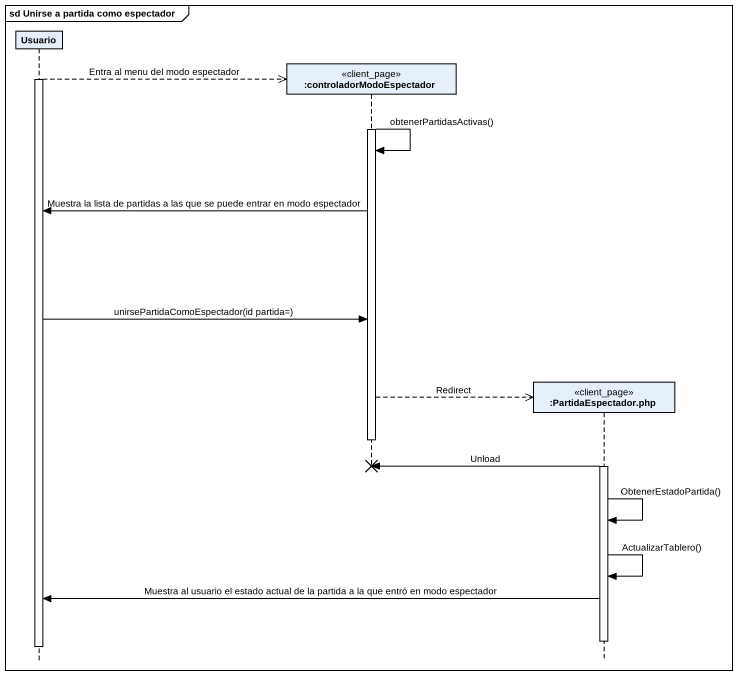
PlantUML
@startuml
mainframe sd Unirse a partida como espectador
hide footbox
participant Usuario
participant ":controladorModoEspectador" as controladorModoEspectador <<client_page>>
participant ":PartidaEspectador.php" as PartidaEspectador_php <<client_page>>

activate Usuario
Usuario -->> controladorModoEspectador ** : Entra al menu del modo espectador
activate controladorModoEspectador
controladorModoEspectador -> controladorModoEspectador : obtenerPartidasActivas()
controladorModoEspectador -> Usuario : Muestra la lista de partidas a las que se puede entrar en modo espectador
Usuario -> controladorModoEspectador : unirsePartidaComoEspectador(id partida=)
controladorModoEspectador -->> PartidaEspectador_php ** : Redirect
deactivate controladorModoEspectador
activate PartidaEspectador_php
PartidaEspectador_php -> controladorModoEspectador !! : Unload
PartidaEspectador_php -> PartidaEspectador_php : ObtenerEstadoPartida()
PartidaEspectador_php -> PartidaEspectador_php : ActualizarTablero()
PartidaEspectador_php -> Usuario : Muestra al usuario el estado actual de la partida a la que entró en modo espectador
deactivate PartidaEspectador_php
deactivate Usuario
@enduml
